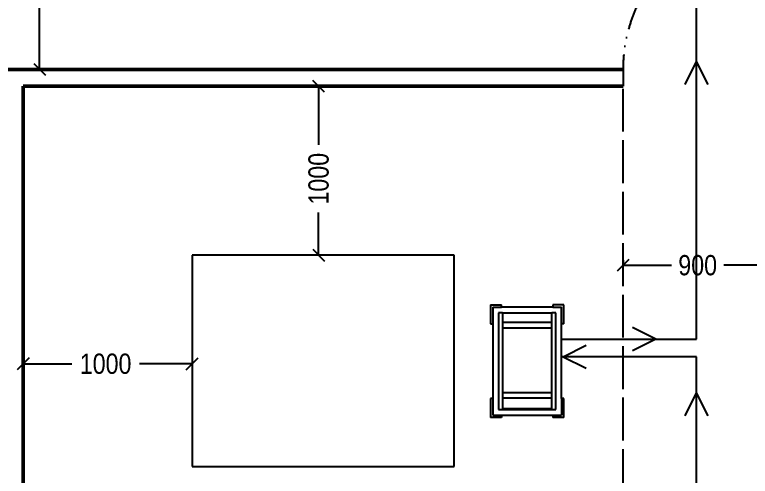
# Model space of a CAD drawing. Header units: millimetres. Extents: x -9564 to 100156, y -26854 to 24346.
# Drawn here: x 64003 to 68356, y -13243 to -10510 of the extents above; entities that cross this region are included whole.
import ezdxf

# ---------------------------------------------------------------- set-up
doc = ezdxf.new("R2010")
doc.units = ezdxf.units.MM
doc.header["$LTSCALE"] = 100
for name, pattern in [('DASHED2', [0.762, 0.635, -0.127]), ('DASHEDX2', [3.048, 2.54, -0.508]), ('DIVIDEX2', [6.604, 5.08, -0.508, 0, -0.508, 0, -0.508])]:
    doc.linetypes.add(name, pattern=pattern)
for name, color, linetype in [('Area proceso', 90, 'DASHEDX2'), ('Cotas secundarias', 41, 'Continuous'), ('Flujo proceso', 4, 'Continuous'), ('Maquinas', 200, 'Continuous'), ('Puertas', 43, 'DIVIDEX2'), ('Transporte semielaborado', 30, 'Continuous')]:
    doc.layers.add(name, color=color, linetype=linetype)
doc.layers.add('Paredes', color=7, linetype='Continuous', lineweight=50)
doc.styles.add('OpenSansCondensed-Light', font='OpenSansCondensed-Light.ttf')
doc.dimstyles.new('Cotas Mateo', dxfattribs={"dimtxt": 120, "dimasz": 70, "dimexe": 0.375, "dimexo": 0.125, "dimgap": 0.1, "dimtad": 1, "dimdec": 0, "dimzin": 12, "dimdsep": 46, "dimtxsty": 'OpenSansCondensed-Light', "dimblk": 'OBLIQUE', "dimcen": 2.5, "dimazin": 3, "dimtfac": 0.5, "dimtdec": 0, "dimtmove": 2, "dimatfit": 3, "dimarcsym": 0})

# ---------------------------------------------------------------- blocks, each defined once
blk = doc.blocks.new('Bakery Trolley pl')
at = {"layer": 'Transporte semielaborado'}
for p, q in [((0.1804, 0.6253), (0.2371, 0.6253)), ((0.1804, 0.6253), (0.1804, 0.526)), ((0.2371, 0.6127), (0.1929, 0.6127)), ((0.1929, 0.526), (0.1929, 0.6127)), ((0.2371, 0.6127), (0.2371, 0.6253)), ((0.5048, 0.6127), (0.2371, 0.6127)), ((0.5048, 0.6127), (0.5048, 0.6253)), ((0.5048, 0.6253), (0.5615, 0.6253)), ((0.5489, 0.6127), (0.5048, 0.6127)), ((0.5489, 0.526), (0.5489, 0.6127)), ((0.5615, 0.526), (0.5615, 0.6253)), ((0.2229, 0.5827), (0.2229, 0.0827)), ((0.2429, 0.5827), (0.2229, 0.5827)), ((0.2429, 0.5827), (0.2429, 0.5798)), ((0.4989, 0.5827), (0.2429, 0.5827)), ((0.2429, 0.5798), (0.4989, 0.5798)), ((0.2429, 0.5798), (0.2429, 0.5245)), ((0.5189, 0.5827), (0.4989, 0.5827)), ((0.4989, 0.5798), (0.4989, 0.5827)), ((0.4989, 0.5245), (0.4989, 0.5798)), ((0.5189, 0.0827), (0.5189, 0.5827)), ((0.1804, 0.526), (0.1929, 0.526)), ((0.1929, 0.526), (0.1929, 0.1394)), ((0.2429, 0.5245), (0.4989, 0.5245)), ((0.2429, 0.5245), (0.2429, 0.4967)), ((0.2429, 0.4967), (0.4989, 0.4967)), ((0.2429, 0.4967), (0.2429, 0.1615)), ((0.4989, 0.4967), (0.4989, 0.5245)), ((0.4989, 0.1615), (0.4989, 0.4967)), ((0.5489, 0.526), (0.5615, 0.526)), ((0.5489, 0.1394), (0.5489, 0.526)), ((0.2429, 0.1615), (0.4989, 0.1615)), ((0.2429, 0.1615), (0.2429, 0.1325)), ((0.4989, 0.1325), (0.4989, 0.1615)), ((0.1804, 0.1394), (0.1929, 0.1394)), ((0.1804, 0.1394), (0.1804, 0.0402)), ((0.1929, 0.1394), (0.1929, 0.0527)), ((0.2429, 0.1325), (0.4989, 0.1325)), ((0.2429, 0.1325), (0.2429, 0.0827)), ((0.4989, 0.0827), (0.4989, 0.1325)), ((0.5615, 0.1394), (0.5489, 0.1394)), ((0.5489, 0.0527), (0.5489, 0.1394)), ((0.5615, 0.0402), (0.5615, 0.1394)), ((0.2229, 0.0827), (0.2429, 0.0827)), ((0.4989, 0.0827), (0.2429, 0.0827)), ((0.4989, 0.0827), (0.5189, 0.0827)), ((0.1804, 0.0402), (0.2371, 0.0402)), ((0.2371, 0.0527), (0.1929, 0.0527)), ((0.2371, 0.0402), (0.2371, 0.0527)), ((0.2371, 0.0527), (0.5048, 0.0527)), ((0.5048, 0.0527), (0.5048, 0.0402)), ((0.5489, 0.0527), (0.5048, 0.0527)), ((0.5615, 0.0402), (0.5048, 0.0402))]:
    blk.add_line(p, q, dxfattribs=at)
blk = doc.blocks.new('_OBLIQUE')
at = {"color": 0, "linetype": 'ByBlock'}
blk.add_line((-0.5, -0.5), (0.5, 0.5), dxfattribs=at)
blk = doc.blocks.new('*D30')
at = {"layer": 'Cotas secundarias', "color": 0, "lineweight": -2, "transparency": 16777216}
for p, q in [((64053.1, -12559.2), (64053.1, -12577.6)), ((64053.1, -12577.2), (64340.9, -12577.2)), ((65053.1, -12577.2), (64741.1, -12577.2)), ((65053.1, -12559.2), (65053.1, -12577.6))]:
    blk.add_line(p, q, dxfattribs=at)
at = {"layer": 'Defpoints', "color": 0, "transparency": 16777216}
for p in [(64053.1, -12559.1), (64053.1, -12577.2), (65053.1, -12559.1)]:
    blk.add_point(p, dxfattribs=at)
at = {"layer": 'Cotas secundarias', "color": 0, "lineweight": -2, "transparency": 16777216, "xscale": 70, "yscale": 70, "zscale": 70, "rotation": 180}
blk.add_blockref('_OBLIQUE', (64053.1, -12577.2), dxfattribs=at)
at = {"layer": 'Cotas secundarias', "color": 0, "lineweight": -2, "transparency": 16777216, "xscale": 70, "yscale": 70, "zscale": 70}
blk.add_blockref('_OBLIQUE', (65053.1, -12577.2), dxfattribs=at)
at = {"layer": 'Cotas secundarias', "color": 0, "transparency": 16777216, "insert": (64541, -12577.2), "char_height": 120, "attachment_point": 5, "style": 'OpenSansCondensed-Light'}
blk.add_mtext('1000', dxfattribs=at)
blk = doc.blocks.new('*D31')
at = {"layer": 'Cotas secundarias', "color": 0, "lineweight": -2, "transparency": 16777216}
for p, q in [((65828, -10934.1), (65801.4, -10934.1)), ((65801.8, -10934.1), (65801.8, -11281.1)), ((65801.8, -11934.1), (65801.8, -11681.3)), ((65828, -11934.1), (65801.4, -11934.1))]:
    blk.add_line(p, q, dxfattribs=at)
at = {"layer": 'Defpoints', "color": 0, "transparency": 16777216}
for p in [(65801.8, -10934.1), (65828.1, -10934.1), (65828.1, -11934.1)]:
    blk.add_point(p, dxfattribs=at)
at = {"layer": 'Cotas secundarias', "color": 0, "lineweight": -2, "transparency": 16777216, "xscale": 70, "yscale": 70, "zscale": 70}
for p, rotation in [((65801.8, -10934.1), 90), ((65801.8, -11934.1), 270)]:
    blk.add_blockref('_OBLIQUE', p, dxfattribs=dict(at, rotation=rotation))
at = {"layer": 'Cotas secundarias', "color": 0, "transparency": 16777216, "insert": (65801.8, -11481.2), "char_height": 120, "attachment_point": 5, "rotation": 90, "style": 'OpenSansCondensed-Light'}
blk.add_mtext('1000', dxfattribs=at)
blk = doc.blocks.new('*D32')
at = {"layer": 'Cotas secundarias', "color": 0, "lineweight": -2, "transparency": 16777216}
for p, q in [((67603.1, -11963.3), (67603.1, -11994.3)), ((68503.1, -11963.3), (68503.1, -11994.3)), ((67603.1, -11993.9), (67890.4, -11993.9)), ((68503.1, -11993.9), (68199.2, -11993.9))]:
    blk.add_line(p, q, dxfattribs=at)
at = {"layer": 'Defpoints', "color": 0, "transparency": 16777216}
for p in [(67603.1, -11963.2), (68503.1, -11963.2), (68503.1, -11993.9)]:
    blk.add_point(p, dxfattribs=at)
at = {"layer": 'Cotas secundarias', "color": 0, "lineweight": -2, "transparency": 16777216, "xscale": 70, "yscale": 70, "zscale": 70, "rotation": 180}
blk.add_blockref('_OBLIQUE', (67603.1, -11993.9), dxfattribs=at)
at = {"layer": 'Cotas secundarias', "color": 0, "lineweight": -2, "transparency": 16777216, "xscale": 70, "yscale": 70, "zscale": 70}
blk.add_blockref('_OBLIQUE', (68503.1, -11993.9), dxfattribs=at)
at = {"layer": 'Cotas secundarias', "color": 0, "transparency": 16777216, "insert": (68044.8, -11993.9), "char_height": 120, "attachment_point": 5, "style": 'OpenSansCondensed-Light'}
blk.add_mtext('900', dxfattribs=at)
blk = doc.blocks.new('*D166')
at = {"layer": 'Cotas secundarias', "color": 0, "lineweight": -2, "transparency": 16777216}
for p, q in [((64053.2, -8184.1), (64150.6, -8184.1)), ((64150.3, -8184.1), (64150.3, -9360.3)), ((64150.3, -10834.1), (64150.3, -9783.3)), ((63953.2, -10834.1), (64150.6, -10834.1))]:
    blk.add_line(p, q, dxfattribs=at)
at = {"layer": 'Defpoints', "color": 0, "transparency": 16777216}
for p in [(64053.1, -8184.1), (63953.1, -10834.1), (64150.3, -10834.1)]:
    blk.add_point(p, dxfattribs=at)
at = {"layer": 'Cotas secundarias', "color": 0, "lineweight": -2, "transparency": 16777216, "xscale": 70, "yscale": 70, "zscale": 70}
for p, rotation in [((64150.3, -8184.1), 90), ((64150.3, -10834.1), 270)]:
    blk.add_blockref('_OBLIQUE', p, dxfattribs=dict(at, rotation=rotation))
at = {"layer": 'Cotas secundarias', "color": 0, "transparency": 16777216, "insert": (64150.3, -9571.8), "char_height": 120, "attachment_point": 5, "rotation": 90, "style": 'OpenSansCondensed-Light'}
blk.add_mtext('2650', dxfattribs=at)

msp = doc.modelspace()

# ---------------------------------------------------------------- linework, layer by layer
at = {"linetype": 'DASHED2'}
for p, q in [((67603.09, -10834.072), (67603.09, -10884.072)), ((67603.09, -10884.072), (67603.09, -10934.072))]:
    msp.add_line(p, q, dxfattribs=at)
at = {"layer": 'Area proceso', "color": 3}
msp.add_line((67603.09, -16384.072), (67603.09, -10934.072), dxfattribs=at)
at = {"layer": 'Flujo proceso'}
for p, q in [((68038.009, -12430.662), (68038.009, -9884.072)), ((68036.431, -10786.891), (67968.069, -10923.616)), ((68036.431, -10786.891), (68104.794, -10923.616)), ((67796.622, -12430.819), (67659.898, -12362.457)), ((67238.866, -12430.662), (68038.009, -12430.662)), ((67796.622, -12430.819), (67659.898, -12499.181)), ((67248.99, -12534.906), (67385.714, -12466.544)), ((68038.009, -12534.608), (67238.866, -12534.608)), ((67248.99, -12534.906), (67385.714, -12603.268)), ((68038.009, -14781.186), (68038.009, -12534.608)), ((68036.832, -12748.405), (67968.47, -12885.13)), ((68036.832, -12748.405), (68105.195, -12885.13))]:
    msp.add_line(p, q, dxfattribs=at)
at = {"layer": 'Maquinas'}
for p, q in [((66603.09, -11934.072), (65053.09, -11934.072)), ((65053.09, -11934.072), (65053.09, -13184.072)), ((66603.09, -13184.072), (66603.09, -11934.072)), ((65053.09, -13184.072), (66603.09, -13184.072))]:
    msp.add_line(p, q, dxfattribs=at)
at = {"layer": 'Paredes'}
for p, q in [((63953.09, -10834.072), (67603.09, -10834.072)), ((64053.09, -10934.072), (64053.09, -21807.991)), ((67603.09, -10934.072), (64053.09, -10934.072))]:
    msp.add_line(p, q, dxfattribs=at)
at = {"layer": 'Puertas'}
msp.add_arc((68494.257, -10834.072), 891.211, 89.432158, 180.567842, dxfattribs=at)

# ---------------------------------------------------------------- block references
at = {"layer": 'Transporte semielaborado', "xscale": 1141.039974711085, "yscale": 1141.039974711085, "zscale": 1141.039974711085, "rotation": 180}
msp.add_blockref('Bakery Trolley pl', (67458.991, -12181.616), dxfattribs=at)

# ---------------------------------------------------------------- dimensions: what is measured, and where the dimension line sits
at = {"layer": 'Cotas secundarias'}
for base, p1, p2, picture, middle in [((64150.264, -10834.072), (64053.071, -8184.076), (63953.09, -10834.072), '*D166', (64150.264, -9571.807)), ((65801.8, -10934.072), (65828.09, -11934.072), (65828.09, -10934.072), '*D31', (65801.8, -11481.221))]:
    dim = msp.add_linear_dim(base=base, p1=p1, p2=p2, angle=90, dimstyle='Cotas Mateo', dxfattribs=at)
    dim.commit()
    dim.dimension.update_dxf_attribs({"geometry": picture, "text_midpoint": middle, "dimtype": 160})
for base, p1, p2, picture, middle in [((68503.09, -11993.897), (67603.09, -11963.223), (68503.09, -11963.223), '*D32', (68044.822, -11993.897)), ((64053.09, -12577.247), (65053.09, -12559.072), (64053.09, -12559.072), '*D30', (64540.961, -12577.247))]:
    dim = msp.add_linear_dim(base=base, p1=p1, p2=p2, dimstyle='Cotas Mateo', dxfattribs=at)
    dim.commit()
    dim.dimension.update_dxf_attribs({"geometry": picture, "text_midpoint": middle, "dimtype": 160})

doc.saveas('drawing.dxf')
